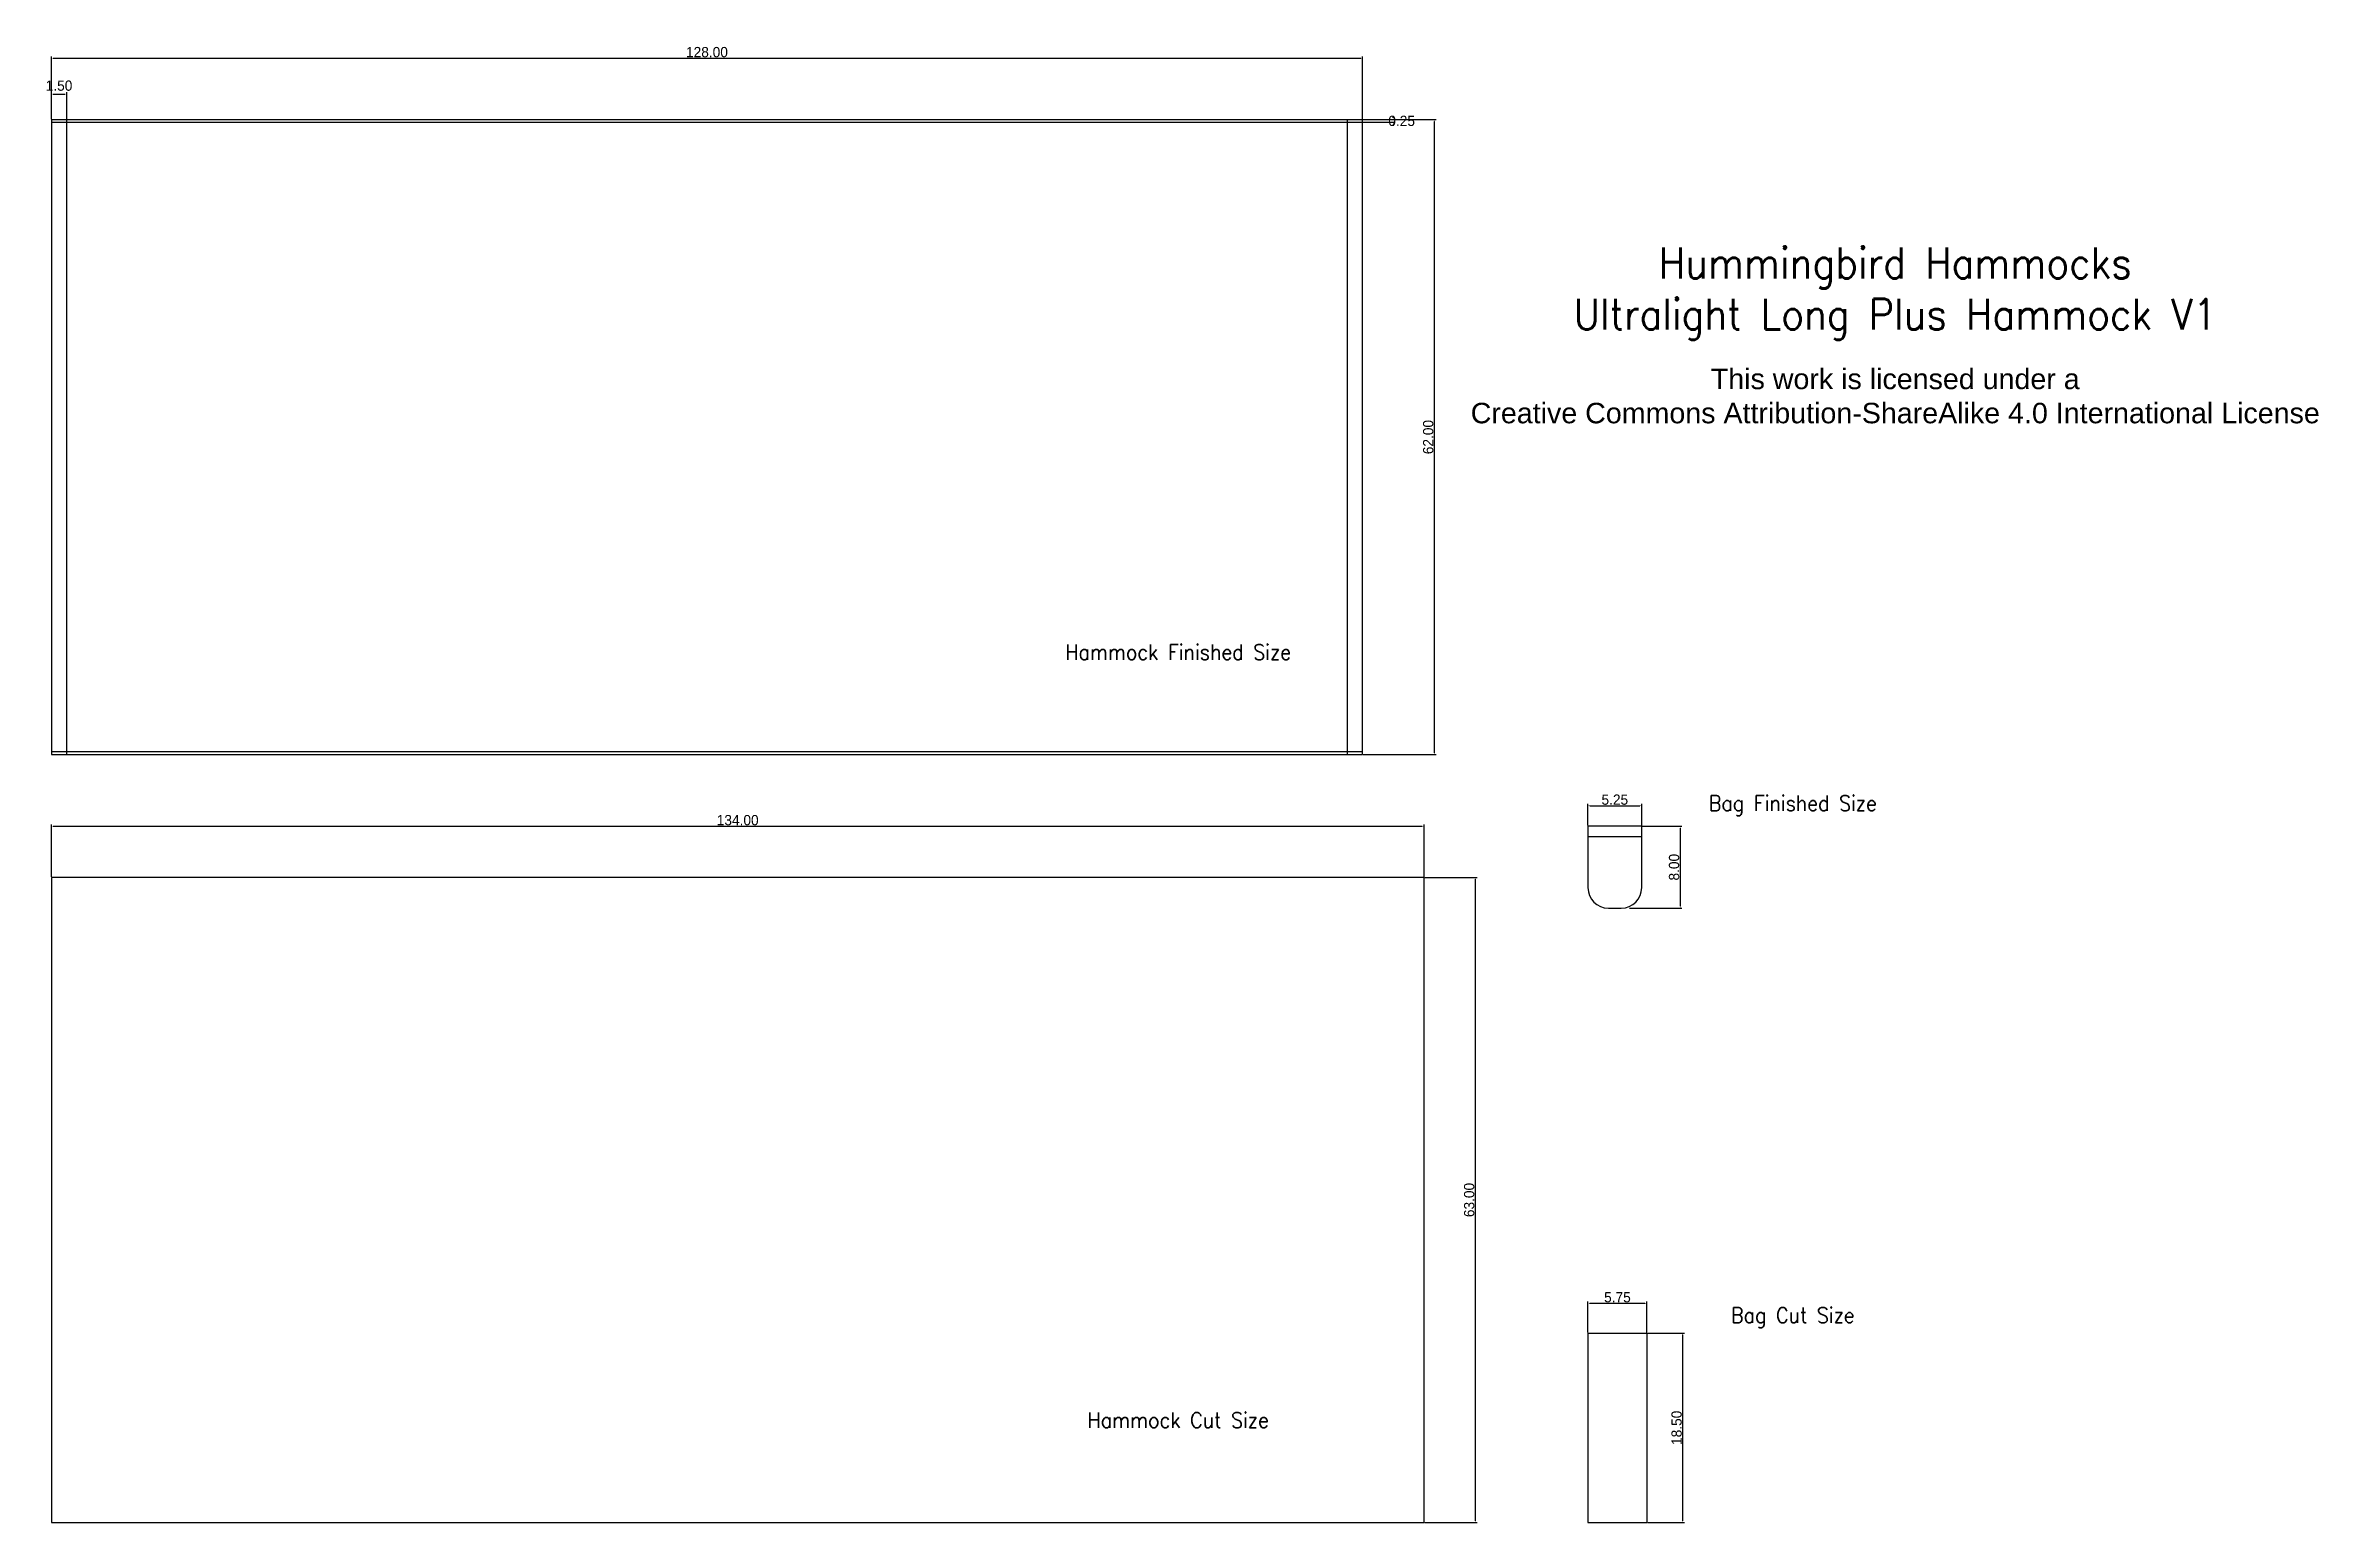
# Model space of a CAD drawing. Extents: x -1 to 221, y 0 to 144.
import ezdxf

# ---------------------------------------------------------------- set-up
doc = ezdxf.new("R2010")
doc.units = 0
doc.layers.get('0').update_dxf_attribs({"true_color": 0xffffff})
doc.layers.get('Defpoints').update_dxf_attribs({"true_color": 0xffffff})
for name, color, linetype, true_color in [('BagCutSize', 6, 'Continuous', 0xff00ff), ('CutSize', 1, 'Continuous', 0xff0000), ('Dimensions', 30, 'Continuous', 0xff7f00), ('FinishedBag', 3, 'Continuous', 0x00ff00), ('FinishedHammock', 5, 'Continuous', 0x0000ff), ('Labels', 4, 'Continuous', 0x00ffff)]:
    doc.layers.add(name, color=color, linetype=linetype, true_color=true_color)
doc.styles.add('QCADDimTextStyle', font='txt')
doc.styles.add('textstyle25', font='Standard')
doc.styles.add('textstyle26', font='Standard')
doc.styles.add('textstyle27', font='Standard')
doc.styles.add('textstyle28', font='Standard')
doc.styles.add('textstyle29', font='Standard')
doc.styles.add('textstyle30', font='Standard')
doc.dimstyles.new('QCADDimStyle', dxfattribs={"dimtxt": 1, "dimasz": 0.18, "dimexe": 0.18, "dimexo": 0.0625, "dimgap": 0.09, "dimtad": 1, "dimtoh": 1, "dimdec": 4, "dimzin": 0, "dimdsep": 46, "dimtxsty": 'QCADDimTextStyle', "dimcen": 0.09, "dimadec": 0, "dimazin": 0, "dimtfac": 1, "dimtdec": 4, "dimtofl": 0, "dimtmove": 0, "dimatfit": 3, "dimfxl": 1, "dimtolj": 1, "dimtzin": 0, "dimarcsym": 0})

# ---------------------------------------------------------------- blocks, each defined once
blk = doc.blocks.new('*D3')
at = {"layer": 'Defpoints', "color": 0}
for p in [(1.5, 139.5), (0, 137), (1.5, 137)]:
    blk.add_point(p, dxfattribs=at)
at = {"layer": 'Dimensions', "color": 0, "lineweight": -2}
for p, q in [((0, 137.0625), (0, 139.68)), ((0.18, 139.5), (1.32, 139.5)), ((1.5, 137.0625), (1.5, 139.68))]:
    blk.add_line(p, q, dxfattribs=at)
at = {"layer": 'Dimensions', "color": 0}
for points in [[(0.18, 139.53), (0.18, 139.47), (0, 139.5)], [(1.32, 139.47), (1.32, 139.53), (1.5, 139.5)]]:
    blk.add_solid(points, dxfattribs=at)
at = {"layer": 'Dimensions', "color": 0, "insert": (0.75, 140.315), "char_height": 1, "attachment_point": 5, "style": 'QCADDimTextStyle'}
blk.add_mtext('\\A1;1.50', dxfattribs=at)
blk = doc.blocks.new('*D4')
at = {"layer": 'Defpoints', "color": 0}
for p in [(155.25, 70), (150, 68), (155.25, 68)]:
    blk.add_point(p, dxfattribs=at)
at = {"layer": 'Dimensions', "color": 0, "lineweight": -2}
for p, q in [((150, 68.0625), (150, 70.18)), ((150.18, 70), (155.07, 70)), ((155.25, 68.0625), (155.25, 70.18))]:
    blk.add_line(p, q, dxfattribs=at)
at = {"layer": 'Dimensions', "color": 0}
for points in [[(150.18, 70.03), (150.18, 69.97), (150, 70)], [(155.07, 69.97), (155.07, 70.03), (155.25, 70)]]:
    blk.add_solid(points, dxfattribs=at)
at = {"layer": 'Dimensions', "color": 0, "lineweight": -3, "insert": (152.625, 70.59), "char_height": 1, "attachment_point": 5, "style": 'QCADDimTextStyle'}
blk.add_mtext('\\A1;5.25', dxfattribs=at)
blk = doc.blocks.new('*D5')
at = {"layer": 'Defpoints', "color": 0}
for p in [(155.75, 21.41), (150, 18.5), (155.75, 18.5)]:
    blk.add_point(p, dxfattribs=at)
at = {"layer": 'Dimensions', "color": 0, "lineweight": -2}
for p, q in [((150, 18.56), (150, 21.59)), ((150.18, 21.41), (155.57, 21.41)), ((155.75, 18.56), (155.75, 21.59))]:
    blk.add_line(p, q, dxfattribs=at)
at = {"layer": 'Dimensions', "color": 0}
for points in [[(150.18, 21.44), (150.18, 21.38), (150, 21.41)], [(155.57, 21.38), (155.57, 21.44), (155.75, 21.41)]]:
    blk.add_solid(points, dxfattribs=at)
at = {"layer": 'Dimensions', "color": 0, "lineweight": -3, "insert": (152.88, 22), "char_height": 1, "attachment_point": 5, "style": 'QCADDimTextStyle'}
blk.add_mtext('\\A1;5.75', dxfattribs=at)
blk = doc.blocks.new('*D6')
at = {"layer": 'Defpoints', "color": 0}
for p in [(155.75, 18.5), (159.25, 18.5), (155.75, 0)]:
    blk.add_point(p, dxfattribs=at)
at = {"layer": 'Dimensions', "color": 0, "lineweight": -2}
for p, q in [((155.8125, 18.5), (159.43, 18.5)), ((159.25, 0.18), (159.25, 18.32)), ((155.8125, 0), (159.43, 0))]:
    blk.add_line(p, q, dxfattribs=at)
at = {"layer": 'Dimensions', "color": 0}
for points in [[(159.28, 18.32), (159.22, 18.32), (159.25, 18.5)], [(159.22, 0.18), (159.28, 0.18), (159.25, 0)]]:
    blk.add_solid(points, dxfattribs=at)
at = {"layer": 'Dimensions', "color": 0, "lineweight": -3, "insert": (158.66, 9.25), "char_height": 1, "attachment_point": 5, "rotation": 90, "style": 'QCADDimTextStyle'}
blk.add_mtext('\\A1;18.50', dxfattribs=at)
blk = doc.blocks.new('*D7')
at = {"layer": 'Defpoints', "color": 0}
for p in [(155.25, 68), (154, 60), (159, 60)]:
    blk.add_point(p, dxfattribs=at)
at = {"layer": 'Dimensions', "color": 0, "lineweight": -2}
for p, q in [((155.31, 68), (159.18, 68)), ((159, 67.82), (159, 60.18)), ((154.06, 60), (159.18, 60))]:
    blk.add_line(p, q, dxfattribs=at)
at = {"layer": 'Dimensions', "color": 0}
for points in [[(159.03, 67.82), (158.97, 67.82), (159, 68)], [(158.97, 60.18), (159.03, 60.18), (159, 60)]]:
    blk.add_solid(points, dxfattribs=at)
at = {"layer": 'Dimensions', "color": 0, "lineweight": -3, "insert": (158.41, 64), "char_height": 1, "attachment_point": 5, "rotation": 90, "style": 'QCADDimTextStyle'}
blk.add_mtext('\\A1;8.00', dxfattribs=at)
blk = doc.blocks.new('*D8')
at = {"layer": 'Defpoints', "color": 0}
for p in [(128, 143), (0, 137), (128, 137)]:
    blk.add_point(p, dxfattribs=at)
at = {"layer": 'Dimensions', "color": 0, "lineweight": -2}
for p, q in [((0, 137.0625), (0, 143.18)), ((0.18, 143), (127.82, 143)), ((128, 137.0625), (128, 143.18))]:
    blk.add_line(p, q, dxfattribs=at)
at = {"layer": 'Dimensions', "color": 0}
for points in [[(0.18, 143.03), (0.18, 142.97), (0, 143)], [(127.82, 142.97), (127.82, 143.03), (128, 143)]]:
    blk.add_solid(points, dxfattribs=at)
at = {"layer": 'Dimensions', "color": 0, "insert": (64, 143.59), "char_height": 1, "attachment_point": 5, "style": 'QCADDimTextStyle'}
blk.add_mtext('\\A1;128.00', dxfattribs=at)
blk = doc.blocks.new('*D9')
at = {"layer": 'Defpoints', "color": 0}
for p in [(134, 68), (0, 63), (134, 63)]:
    blk.add_point(p, dxfattribs=at)
at = {"layer": 'Dimensions', "color": 0, "lineweight": -2}
for p, q in [((0, 63.0625), (0, 68.18)), ((0.18, 68), (133.82, 68)), ((134, 63.0625), (134, 68.18))]:
    blk.add_line(p, q, dxfattribs=at)
at = {"layer": 'Dimensions', "color": 0}
for points in [[(0.18, 68.03), (0.18, 67.97), (0, 68)], [(133.82, 67.97), (133.82, 68.03), (134, 68)]]:
    blk.add_solid(points, dxfattribs=at)
at = {"layer": 'Dimensions', "color": 0, "insert": (67, 68.59), "char_height": 1, "attachment_point": 5, "style": 'QCADDimTextStyle'}
blk.add_mtext('\\A1;134.00', dxfattribs=at)
blk = doc.blocks.new('*D10')
at = {"layer": 'Defpoints', "color": 0}
for p in [(128, 137), (128, 136.75), (131, 136.75)]:
    blk.add_point(p, dxfattribs=at)
at = {"layer": 'Dimensions', "color": 0, "lineweight": -2}
for p, q in [((128.0625, 137), (131.18, 137)), ((128.0625, 136.75), (131.18, 136.75)), ((131, 137.18), (131, 137.36)), ((131, 136.57), (131, 136.39))]:
    blk.add_line(p, q, dxfattribs=at)
at = {"layer": 'Dimensions', "color": 0}
for points in [[(130.97, 137.18), (131.03, 137.18), (131, 137)], [(131.03, 136.57), (130.97, 136.57), (131, 136.75)]]:
    blk.add_solid(points, dxfattribs=at)
at = {"layer": 'Dimensions', "color": 0, "insert": (131.815, 136.875), "char_height": 1, "attachment_point": 5, "style": 'QCADDimTextStyle'}
blk.add_mtext('\\A1;0.25', dxfattribs=at)
blk = doc.blocks.new('*D11')
at = {"layer": 'Defpoints', "color": 0}
for p in [(128, 137), (128, 75), (135, 75)]:
    blk.add_point(p, dxfattribs=at)
at = {"layer": 'Dimensions', "color": 0, "lineweight": -2}
for p, q in [((128.0625, 137), (135.18, 137)), ((135, 136.82), (135, 75.18)), ((128.0625, 75), (135.18, 75))]:
    blk.add_line(p, q, dxfattribs=at)
at = {"layer": 'Dimensions', "color": 0}
for points in [[(135.03, 136.82), (134.97, 136.82), (135, 137)], [(134.97, 75.18), (135.03, 75.18), (135, 75)]]:
    blk.add_solid(points, dxfattribs=at)
at = {"layer": 'Dimensions', "color": 0, "insert": (134.41, 106), "char_height": 1, "attachment_point": 5, "rotation": 90, "style": 'QCADDimTextStyle'}
blk.add_mtext('\\A1;62.00', dxfattribs=at)
blk = doc.blocks.new('*D12')
at = {"layer": 'Defpoints', "color": 0}
for p in [(134, 63), (134, 0), (139, 0)]:
    blk.add_point(p, dxfattribs=at)
at = {"layer": 'Dimensions', "color": 0, "lineweight": -2}
for p, q in [((134.0625, 63), (139.18, 63)), ((139, 62.82), (139, 0.18)), ((134.0625, 0), (139.18, 0))]:
    blk.add_line(p, q, dxfattribs=at)
at = {"layer": 'Dimensions', "color": 0}
for points in [[(139.03, 62.82), (138.97, 62.82), (139, 63)], [(138.97, 0.18), (139.03, 0.18), (139, 0)]]:
    blk.add_solid(points, dxfattribs=at)
at = {"layer": 'Dimensions', "color": 0, "insert": (138.41, 31.5), "char_height": 1, "attachment_point": 5, "rotation": 90, "style": 'QCADDimTextStyle'}
blk.add_mtext('\\A1;63.00', dxfattribs=at)

msp = doc.modelspace()

# ---------------------------------------------------------------- linework, layer by layer
msp.add_line((152, 60), (153.251, 60))
for centre, start, end in [((152, 62), 180, 270), ((153.251, 62), 270, 0)]:
    msp.add_arc(centre, 2, start, end)
at = {"layer": 'BagCutSize', "color": 7, "true_color": 0xffffff}
for p, q in [((150.002, 18.5), (150, 0)), ((150.002, 18.5), (155.75, 18.5)), ((155.75, 18.5), (155.75, 0)), ((150, 0), (155.75, 0))]:
    msp.add_line(p, q, dxfattribs=at)
at = {"layer": 'CutSize', "color": 7, "true_color": 0xffffff}
for p, q in [((134, 63), (0, 63)), ((0, 63), (0, 0)), ((134, 0), (134, 63)), ((0, 0), (134, 0))]:
    msp.add_line(p, q, dxfattribs=at)
at = {"layer": 'FinishedBag', "color": 7, "true_color": 0xffffff}
for p, q in [((155.25, 68), (150, 68)), ((150, 68), (150, 66)), ((150, 67), (155.25, 67)), ((155.251, 66), (155.25, 68)), ((150, 66), (150, 62)), ((155.251, 62), (155.251, 66))]:
    msp.add_line(p, q, dxfattribs=at)
at = {"layer": 'FinishedHammock', "color": 7, "true_color": 0xffffff}
for p, q in [((0, 137), (1.5, 137)), ((0, 137), (0, 136.75)), ((0, 136.75), (0, 75.25)), ((0, 136.75), (1.5, 136.75)), ((1.5, 137), (126.5, 137)), ((1.5, 136.75), (1.5, 137)), ((1.5, 136.75), (126.5, 136.75)), ((1.5, 75.25), (1.5, 136.75)), ((126.5, 137), (128, 137)), ((126.5, 137), (126.5, 136.75)), ((126.5, 136.75), (128, 136.75)), ((126.5, 136.75), (126.5, 75.25)), ((128, 136.75), (128, 137)), ((128, 75.25), (128, 136.75)), ((0, 75.25), (0, 75)), ((1.5, 75.25), (0, 75.25)), ((0, 75), (1.5, 75)), ((126.5, 75.25), (1.5, 75.25)), ((1.5, 75), (1.5, 75.25)), ((1.5, 75), (126.5, 75)), ((128, 75.25), (126.5, 75.25)), ((126.5, 75.25), (126.5, 75)), ((126.5, 75), (128, 75)), ((128, 75), (128, 75.25))]:
    msp.add_line(p, q, dxfattribs=at)

# ---------------------------------------------------------------- texts
at = {"attachment_point": 5}
for s, insert, char_height, style in [('\\H3;Hummingbird Hammocks\\PUltralight Long Plus Hammock V1', (180, 120), 0.06843, 'textstyle25'), ('\\fHelvetica Neue,Helvetica,Arial,sans-serif|b0|i0|c0|p0;\\c3618615;\\H1.99926;This work is licensed under a \\P\\c13730329;Creative Commons Attribution-ShareAlike 4.0 International License', (180, 110), 0.068434, 'textstyle26')]:
    msp.add_mtext(s, dxfattribs=dict(at, insert=insert, char_height=char_height, style=style))
at = {"layer": 'Labels', "attachment_point": 5}
for s, insert, char_height, style in [('\\H1.50067;Hammock Finished Size', (110, 85), 0.06843, 'textstyle28'), ('Bag Finished Size', (170, 70), 1.5, 'textstyle29'), ('Bag Cut Size', (170, 20), 1.5, 'textstyle30'), ('\\H1.50067;Hammock Cut Size', (110, 10), 0.06843, 'textstyle27')]:
    msp.add_mtext(s, dxfattribs=dict(at, insert=insert, char_height=char_height, style=style))

# ---------------------------------------------------------------- dimensions: what is measured, and where the dimension line sits
at = {"layer": 'Dimensions'}
for base, p1, p2, picture, middle in [((128, 143), (0, 137), (128, 137), '*D8', (64, 143.59)), ((1.5, 139.5), (0, 137), (1.5, 137), '*D3', (0.75, 140.315)), ((134, 68), (0, 63), (134, 63), '*D9', (67, 68.59))]:
    dim = msp.add_linear_dim(base=base, p1=p1, p2=p2, dimstyle='QCADDimStyle', override={"dimtxt": 1, "dimdec": 2, "dimclrd": 0, "dimclre": 0, "dimclrt": 0, "dimtmove": 2}, dxfattribs=at)
    dim.commit()
    dim.dimension.update_dxf_attribs({"geometry": picture, "text_midpoint": middle})
for base, p1, p2, picture, middle in [((131, 136.75), (128, 137), (128, 136.75), '*D10', (131.815, 136.875)), ((135, 75), (128, 137), (128, 75), '*D11', (134.41, 106)), ((139, 0), (134, 63), (134, 0), '*D12', (138.41, 31.5))]:
    dim = msp.add_linear_dim(base=base, p1=p1, p2=p2, angle=90, dimstyle='QCADDimStyle', override={"dimtxt": 1, "dimdec": 2, "dimclrd": 0, "dimclre": 0, "dimclrt": 0, "dimtmove": 2}, dxfattribs=at)
    dim.commit()
    dim.dimension.update_dxf_attribs({"geometry": picture, "text_midpoint": middle})
at = {"layer": 'Dimensions', "lineweight": -3}
for base, p1, p2, picture, middle in [((155.25, 70), (150, 68), (155.25, 68), '*D4', (152.625, 70.59)), ((155.75, 21.41), (150.002, 18.5), (155.75, 18.5), '*D5', (152.876, 22))]:
    dim = msp.add_linear_dim(base=base, p1=p1, p2=p2, dimstyle='QCADDimStyle', override={"dimtxt": 1, "dimdec": 2, "dimclrd": 0, "dimclre": 0, "dimclrt": 0, "dimtmove": 2}, dxfattribs=at)
    dim.commit()
    dim.dimension.update_dxf_attribs({"geometry": picture, "text_midpoint": middle})
for base, p1, p2, picture, middle in [((158.999, 60), (155.25, 68), (154, 60), '*D7', (158.409, 64)), ((159.25, 18.5), (155.75, 0), (155.75, 18.5), '*D6', (158.66, 9.25))]:
    dim = msp.add_linear_dim(base=base, p1=p1, p2=p2, angle=90, dimstyle='QCADDimStyle', override={"dimtxt": 1, "dimdec": 2, "dimclrd": 0, "dimclre": 0, "dimclrt": 0, "dimtmove": 2}, dxfattribs=at)
    dim.commit()
    dim.dimension.update_dxf_attribs({"geometry": picture, "text_midpoint": middle})

doc.saveas('drawing.dxf')
